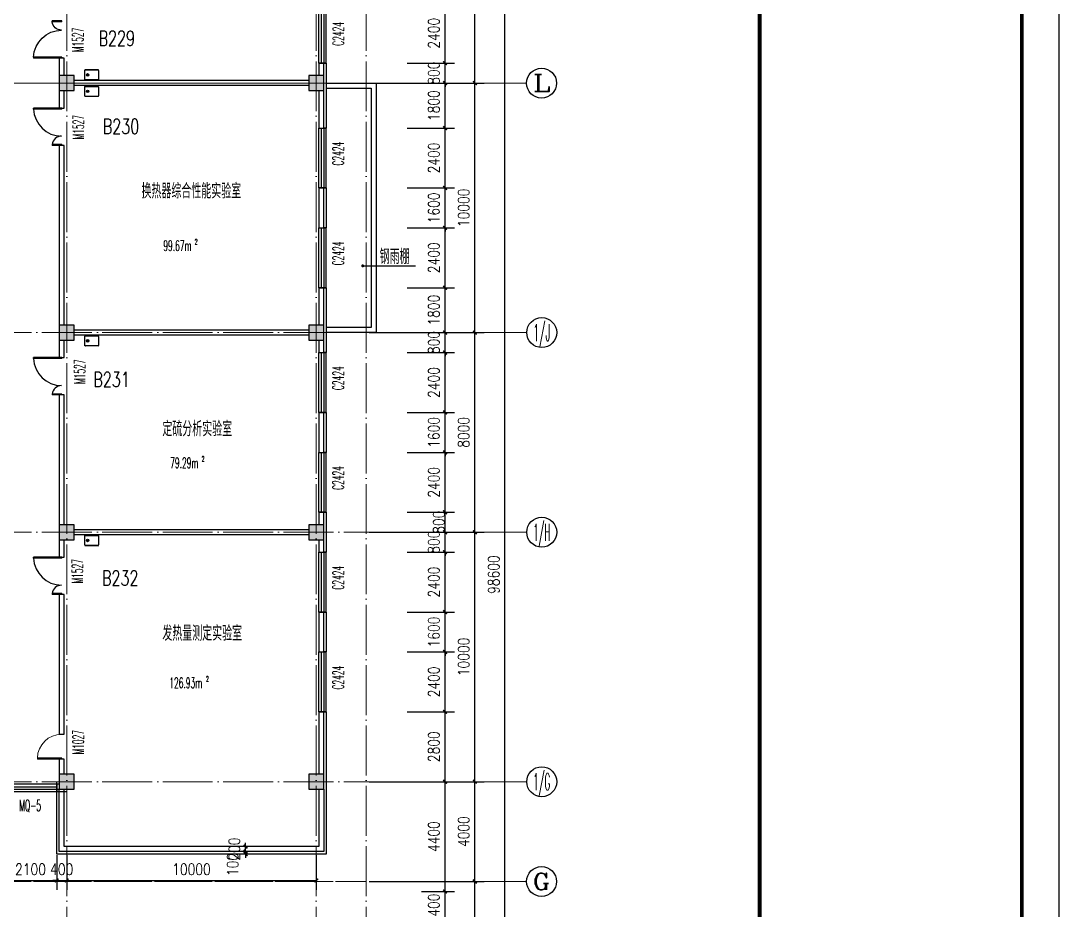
# Model space of a CAD drawing. Extents: x 1417642 to 3570900, y 124798 to 1191112.
# Drawn here: x 1576740 to 1618342, y 558619 to 594271 of the extents above; entities that cross this region are included whole.
import ezdxf
from ezdxf.enums import TextEntityAlignment as Align

# ---------------------------------------------------------------- set-up
doc = ezdxf.new("R2010")
doc.units = 0
doc.header["$LTSCALE"] = 1000
doc.header["$MEASUREMENT"] = 0
doc.linetypes.add('DOTE', pattern=[2.42, 2, -0.2, 0.02, -0.2])
doc.layers.get('0').update_dxf_attribs({"linetype": 'CONTINUOUS'})
doc.layers.get('Defpoints').update_dxf_attribs({"linetype": 'CONTINUOUS'})
for name, color, linetype in [('AXIS', 3, 'CONTINUOUS'), ('AXIS_TEXT', 7, 'CONTINUOUS'), ('COLUMN', 9, 'CONTINUOUS'), ('DIM_LEAD', 3, 'CONTINUOUS'), ('DOTE', 1, 'DOTE'), ('PUB_DIM', 3, 'CONTINUOUS'), ('PUB_HATCH', 8, 'CONTINUOUS'), ('PUB_TEXT', 40, 'CONTINUOUS'), ('PUB_TITLE', 4, 'CONTINUOUS'), ('SPACE', 7, 'CONTINUOUS'), ('SURFACE', 6, 'CONTINUOUS'), ('tiaozheng', 20, 'CONTINUOUS'), ('WALL', 4, 'CONTINUOUS'), ('WINDOW', 2, 'CONTINUOUS'), ('WINDOW_TEXT', 7, 'CONTINUOUS'), ('图戳', 211, 'CONTINUOUS'), ('填充', 252, 'CONTINUOUS'), ('水点', 3, 'CONTINUOUS')]:
    doc.layers.add(name, color=color, linetype=linetype)
doc.styles.add('_TCH_AXIS', font='COMPLEX', dxfattribs={"bigfont": 'GBCBIG'})
doc.styles.add('_TCH_SPACE', font='ROMANS', dxfattribs={"width": 0.7, "height": 5, "bigfont": 'Z'})
doc.styles.add('_TCH_WINDOW', font='ROMANS.shx', dxfattribs={"width": 0.7, "height": 400, "bigfont": 'Z.shx'})
doc.styles.add('DIM_FONT', font='SIMPLEX.shx', dxfattribs={"width": 0.8})
doc.styles.get("Standard").update_dxf_attribs({"font": 'GBENOR', "bigfont": 'GBCBIG'})
doc.styles.add('Z', font='ROMANS', dxfattribs={"width": 0.7, "bigfont": 'Z'})
doc.dimstyles.new('DIMN150', dxfattribs={"dimscale": 1.5, "dimtxt": 300, "dimasz": 100, "dimexe": 250, "dimexo": 300, "dimgap": 150, "dimtad": 1, "dimdec": 0, "dimzin": 0, "dimdsep": 46, "dimtxsty": 'DIM_FONT', "dimblk": 'ARCHTICK', "dimcen": 0.09, "dimdle": 1.5, "dimclrt": 7, "dimazin": 2, "dimtfac": 1, "dimtdec": 0, "dimtix": 1, "dimtmove": 2, "dimatfit": 3, "dimldrblk": 'ARCHTICK', "dimfxl": 1, "dimtolj": 1, "dimtzin": 0, "dimarcsym": 0})

# ---------------------------------------------------------------- blocks, each defined once
blk = doc.blocks.new('M_E3')
for p, q in [((-275, -410), (-275, -50)), ((-255, -30), (255, -30)), ((275, -50), (275, -410)), ((255, -430), (-255, -430))]:
    blk.add_line(p, q)
at = {"const_width": 1.5}
for points in [[(-275, 0, 0.414214), (-305, -30, 0.414214)], [(305, -30, 0.414214), (275, 0, 0.414214)], [(-305, -430, 0.414214), (-275, -460, 0.414214)], [(275, -460, 0.414214), (305, -430, 0.414214)]]:
    blk.add_lwpolyline(points, format="xyb", dxfattribs=at)
for points in [[(-275, 0), (275, 0)], [(-305, -430), (-305, -30)], [(305, -30), (305, -430)], [(275, -460), (-275, -460)]]:
    blk.add_lwpolyline(points, dxfattribs=at)
for radius in [50, 32.5]:
    blk.add_circle((165, -230), radius)
for centre, start, end in [((-255, -50), 90, 180), ((-255, -410), 180, 270), ((255, -50), 0, 90), ((255, -410), 270, 0)]:
    blk.add_arc(centre, 20, start, end)
at = {"width": 0.8, "flags": 9}
for tag in ['XSIZE', 'YSIZE']:
    blk.add_attdef(tag, (0, 0), '', height=0.5, dxfattribs=at)
blk = doc.blocks.new('_ArchTick')
at = {"color": 0, "linetype": 'ByBlock', "const_width": 0.4}
blk.add_lwpolyline([(-0.5, -0.5), (0.5, 0.5)], dxfattribs=at)
blk = doc.blocks.new('*D2478')
at = {"layer": 'Defpoints', "color": 0}
for p in [(1585745, 560971), (1586767, 560971), (1586767, 560871)]:
    blk.add_point(p, dxfattribs=at)
at = {"layer": 'PUB_DIM', "color": 0, "lineweight": -2}
for p, q in [((1586317, 560971), (1585370, 560971)), ((1586317, 560871), (1585370, 560871)), ((1585745, 560971), (1585745, 561121)), ((1585745, 560871), (1585745, 560971)), ((1585745, 560871), (1585745, 560721))]:
    blk.add_line(p, q, dxfattribs=at)
at = {"layer": 'PUB_DIM', "color": 0, "lineweight": -2, "xscale": 150, "yscale": 150, "zscale": 150}
for p, rotation in [((1585745, 560971), 270), ((1585745, 560871), 90)]:
    blk.add_blockref('_ArchTick', p, dxfattribs=dict(at, rotation=rotation))
at = {"layer": 'PUB_DIM', "color": 7, "insert": (1585228, 560453), "char_height": 450, "attachment_point": 5, "rotation": 90, "style": 'DIM_FONT'}
blk.add_mtext('\\A1;100', dxfattribs=at)
blk = doc.blocks.new('*D2479')
at = {"layer": 'Defpoints', "color": 0}
for p in [(1585745, 561171), (1586767, 561171), (1586767, 560971)]:
    blk.add_point(p, dxfattribs=at)
at = {"layer": 'PUB_DIM', "color": 0, "lineweight": -2}
for p, q in [((1585745, 561171), (1585745, 561321)), ((1586317, 561171), (1585370, 561171)), ((1586317, 560971), (1585370, 560971)), ((1585745, 560971), (1585745, 561171)), ((1585745, 560971), (1585745, 560821))]:
    blk.add_line(p, q, dxfattribs=at)
at = {"layer": 'PUB_DIM', "color": 0, "lineweight": -2, "xscale": 150, "yscale": 150, "zscale": 150}
for p, rotation in [((1585745, 561171), 270), ((1585745, 560971), 90)]:
    blk.add_blockref('_ArchTick', p, dxfattribs=dict(at, rotation=rotation))
at = {"layer": 'PUB_DIM', "color": 7, "insert": (1585295, 561071), "char_height": 450, "attachment_point": 5, "rotation": 90, "style": 'DIM_FONT'}
blk.add_mtext('\\A1;200', dxfattribs=at)
blk = doc.blocks.new('*D2610')
at = {"layer": 'Defpoints', "color": 0}
for p in [(1592347, 559371), (1593738, 559371), (1592347, 557971)]:
    blk.add_point(p, dxfattribs=at)
at = {"layer": 'PUB_DIM', "color": 0, "lineweight": -2}
for p, q in [((1592797, 559371), (1594113, 559371)), ((1593738, 559371), (1593738, 559521)), ((1593738, 557971), (1593738, 559371)), ((1592797, 557971), (1594113, 557971)), ((1593738, 557971), (1593738, 557821))]:
    blk.add_line(p, q, dxfattribs=at)
at = {"layer": 'PUB_DIM', "color": 0, "lineweight": -2, "xscale": 150, "yscale": 150, "zscale": 150}
for p, rotation in [((1593738, 559371), 270), ((1593738, 557971), 90)]:
    blk.add_blockref('_ArchTick', p, dxfattribs=dict(at, rotation=rotation))
at = {"layer": 'PUB_DIM', "color": 7, "insert": (1593288, 558671), "char_height": 450, "attachment_point": 5, "rotation": 90, "style": 'DIM_FONT'}
blk.add_mtext('\\A1;1400', dxfattribs=at)
blk = doc.blocks.new('*D2611')
at = {"layer": 'Defpoints', "color": 0}
for p in [(1592347, 563771), (1593738, 563771), (1592347, 559371)]:
    blk.add_point(p, dxfattribs=at)
at = {"layer": 'PUB_DIM', "color": 0, "lineweight": -2}
for p, q in [((1592797, 563771), (1594113, 563771)), ((1593738, 559369), (1593738, 563773)), ((1592797, 559371), (1594113, 559371))]:
    blk.add_line(p, q, dxfattribs=at)
at = {"layer": 'PUB_DIM', "color": 0, "lineweight": -2, "xscale": 150, "yscale": 150, "zscale": 150}
for p, rotation in [((1593738, 563771), 90), ((1593738, 559371), 270)]:
    blk.add_blockref('_ArchTick', p, dxfattribs=dict(at, rotation=rotation))
at = {"layer": 'PUB_DIM', "color": 7, "insert": (1593288, 561571), "char_height": 450, "attachment_point": 5, "rotation": 90, "style": 'DIM_FONT'}
blk.add_mtext('\\A1;4400', dxfattribs=at)
blk = doc.blocks.new('*D2612')
at = {"layer": 'Defpoints', "color": 0}
for p in [(1591772, 566571), (1593738, 566571), (1591772, 563771)]:
    blk.add_point(p, dxfattribs=at)
at = {"layer": 'PUB_DIM', "color": 0, "lineweight": -2}
for p, q in [((1592222, 566571), (1594113, 566571)), ((1593738, 563769), (1593738, 566573)), ((1592222, 563771), (1594113, 563771))]:
    blk.add_line(p, q, dxfattribs=at)
at = {"layer": 'PUB_DIM', "color": 0, "lineweight": -2, "xscale": 150, "yscale": 150, "zscale": 150}
for p, rotation in [((1593738, 566571), 90), ((1593738, 563771), 270)]:
    blk.add_blockref('_ArchTick', p, dxfattribs=dict(at, rotation=rotation))
at = {"layer": 'PUB_DIM', "color": 7, "insert": (1593288, 565171), "char_height": 450, "attachment_point": 5, "rotation": 90, "style": 'DIM_FONT'}
blk.add_mtext('\\A1;2800', dxfattribs=at)
blk = doc.blocks.new('*D2613')
at = {"layer": 'Defpoints', "color": 0}
for p in [(1591772, 568971), (1593738, 568971), (1591772, 566571)]:
    blk.add_point(p, dxfattribs=at)
at = {"layer": 'PUB_DIM', "color": 0, "lineweight": -2}
for p, q in [((1592222, 568971), (1594113, 568971)), ((1593738, 566569), (1593738, 568973)), ((1592222, 566571), (1594113, 566571))]:
    blk.add_line(p, q, dxfattribs=at)
at = {"layer": 'PUB_DIM', "color": 0, "lineweight": -2, "xscale": 150, "yscale": 150, "zscale": 150}
for p, rotation in [((1593738, 568971), 90), ((1593738, 566571), 270)]:
    blk.add_blockref('_ArchTick', p, dxfattribs=dict(at, rotation=rotation))
at = {"layer": 'PUB_DIM', "color": 7, "insert": (1593288, 567771), "char_height": 450, "attachment_point": 5, "rotation": 90, "style": 'DIM_FONT'}
blk.add_mtext('\\A1;2400', dxfattribs=at)
blk = doc.blocks.new('*D2614')
at = {"layer": 'Defpoints', "color": 0}
for p in [(1591772, 570571), (1593738, 570571), (1591772, 568971)]:
    blk.add_point(p, dxfattribs=at)
at = {"layer": 'PUB_DIM', "color": 0, "lineweight": -2}
for p, q in [((1592222, 570571), (1594113, 570571)), ((1593738, 570571), (1593738, 570721)), ((1593738, 568971), (1593738, 570571)), ((1592222, 568971), (1594113, 568971)), ((1593738, 568971), (1593738, 568821))]:
    blk.add_line(p, q, dxfattribs=at)
at = {"layer": 'PUB_DIM', "color": 0, "lineweight": -2, "xscale": 150, "yscale": 150, "zscale": 150}
for p, rotation in [((1593738, 570571), 270), ((1593738, 568971), 90)]:
    blk.add_blockref('_ArchTick', p, dxfattribs=dict(at, rotation=rotation))
at = {"layer": 'PUB_DIM', "color": 7, "insert": (1593288, 569771), "char_height": 450, "attachment_point": 5, "rotation": 90, "style": 'DIM_FONT'}
blk.add_mtext('\\A1;1600', dxfattribs=at)
blk = doc.blocks.new('*D2615')
at = {"layer": 'Defpoints', "color": 0}
for p in [(1591772, 572971), (1593738, 572971), (1591772, 570571)]:
    blk.add_point(p, dxfattribs=at)
at = {"layer": 'PUB_DIM', "color": 0, "lineweight": -2}
for p, q in [((1592222, 572971), (1594113, 572971)), ((1593738, 570569), (1593738, 572973)), ((1592222, 570571), (1594113, 570571))]:
    blk.add_line(p, q, dxfattribs=at)
at = {"layer": 'PUB_DIM', "color": 0, "lineweight": -2, "xscale": 150, "yscale": 150, "zscale": 150}
for p, rotation in [((1593738, 572971), 90), ((1593738, 570571), 270)]:
    blk.add_blockref('_ArchTick', p, dxfattribs=dict(at, rotation=rotation))
at = {"layer": 'PUB_DIM', "color": 7, "insert": (1593288, 571771), "char_height": 450, "attachment_point": 5, "rotation": 90, "style": 'DIM_FONT'}
blk.add_mtext('\\A1;2400', dxfattribs=at)
blk = doc.blocks.new('*D2616')
at = {"layer": 'Defpoints', "color": 0}
for p in [(1591772, 573771), (1593738, 573771), (1591772, 572971)]:
    blk.add_point(p, dxfattribs=at)
at = {"layer": 'PUB_DIM', "color": 0, "lineweight": -2}
for p, q in [((1592222, 573771), (1594113, 573771)), ((1593738, 573771), (1593738, 573921)), ((1593738, 572971), (1593738, 573771)), ((1592222, 572971), (1594113, 572971)), ((1593738, 572971), (1593738, 572821))]:
    blk.add_line(p, q, dxfattribs=at)
at = {"layer": 'PUB_DIM', "color": 0, "lineweight": -2, "xscale": 150, "yscale": 150, "zscale": 150}
for p, rotation in [((1593738, 573771), 270), ((1593738, 572971), 90)]:
    blk.add_blockref('_ArchTick', p, dxfattribs=dict(at, rotation=rotation))
at = {"layer": 'PUB_DIM', "color": 7, "insert": (1593288, 573371), "char_height": 450, "attachment_point": 5, "rotation": 90, "style": 'DIM_FONT'}
blk.add_mtext('\\A1;800', dxfattribs=at)
blk = doc.blocks.new('*D2617')
at = {"layer": 'Defpoints', "color": 0}
for p in [(1591772, 574571), (1593738, 574571), (1591772, 573771)]:
    blk.add_point(p, dxfattribs=at)
at = {"layer": 'PUB_DIM', "color": 0, "lineweight": -2}
for p, q in [((1592222, 574571), (1594113, 574571)), ((1593738, 573769), (1593738, 574573)), ((1592222, 573771), (1594113, 573771))]:
    blk.add_line(p, q, dxfattribs=at)
at = {"layer": 'PUB_DIM', "color": 0, "lineweight": -2, "xscale": 150, "yscale": 150, "zscale": 150}
for p, rotation in [((1593738, 574571), 90), ((1593738, 573771), 270)]:
    blk.add_blockref('_ArchTick', p, dxfattribs=dict(at, rotation=rotation))
at = {"layer": 'PUB_DIM', "color": 7, "insert": (1593486, 574171), "char_height": 450, "attachment_point": 5, "rotation": 90, "style": 'DIM_FONT'}
blk.add_mtext('\\A1;800', dxfattribs=at)
blk = doc.blocks.new('*D2618')
at = {"layer": 'Defpoints', "color": 0}
for p in [(1591772, 576971), (1593738, 576971), (1591772, 574571)]:
    blk.add_point(p, dxfattribs=at)
at = {"layer": 'PUB_DIM', "color": 0, "lineweight": -2}
for p, q in [((1592222, 576971), (1594113, 576971)), ((1593738, 574569), (1593738, 576973)), ((1592222, 574571), (1594113, 574571))]:
    blk.add_line(p, q, dxfattribs=at)
at = {"layer": 'PUB_DIM', "color": 0, "lineweight": -2, "xscale": 150, "yscale": 150, "zscale": 150}
for p, rotation in [((1593738, 576971), 90), ((1593738, 574571), 270)]:
    blk.add_blockref('_ArchTick', p, dxfattribs=dict(at, rotation=rotation))
at = {"layer": 'PUB_DIM', "color": 7, "insert": (1593288, 575771), "char_height": 450, "attachment_point": 5, "rotation": 90, "style": 'DIM_FONT'}
blk.add_mtext('\\A1;2400', dxfattribs=at)
blk = doc.blocks.new('*D2619')
at = {"layer": 'Defpoints', "color": 0}
for p in [(1591772, 578571), (1593738, 578571), (1591772, 576971)]:
    blk.add_point(p, dxfattribs=at)
at = {"layer": 'PUB_DIM', "color": 0, "lineweight": -2}
for p, q in [((1593738, 578571), (1593738, 578721)), ((1592222, 578571), (1594113, 578571)), ((1593738, 576971), (1593738, 578571)), ((1592222, 576971), (1594113, 576971)), ((1593738, 576971), (1593738, 576821))]:
    blk.add_line(p, q, dxfattribs=at)
at = {"layer": 'PUB_DIM', "color": 0, "lineweight": -2, "xscale": 150, "yscale": 150, "zscale": 150}
for p, rotation in [((1593738, 578571), 270), ((1593738, 576971), 90)]:
    blk.add_blockref('_ArchTick', p, dxfattribs=dict(at, rotation=rotation))
at = {"layer": 'PUB_DIM', "color": 7, "insert": (1593288, 577771), "char_height": 450, "attachment_point": 5, "rotation": 90, "style": 'DIM_FONT'}
blk.add_mtext('\\A1;1600', dxfattribs=at)
blk = doc.blocks.new('*D2620')
at = {"layer": 'Defpoints', "color": 0}
for p in [(1591772, 580971), (1593738, 580971), (1591772, 578571)]:
    blk.add_point(p, dxfattribs=at)
at = {"layer": 'PUB_DIM', "color": 0, "lineweight": -2}
for p, q in [((1592222, 580971), (1594113, 580971)), ((1593738, 578569), (1593738, 580973)), ((1592222, 578571), (1594113, 578571))]:
    blk.add_line(p, q, dxfattribs=at)
at = {"layer": 'PUB_DIM', "color": 0, "lineweight": -2, "xscale": 150, "yscale": 150, "zscale": 150}
for p, rotation in [((1593738, 580971), 90), ((1593738, 578571), 270)]:
    blk.add_blockref('_ArchTick', p, dxfattribs=dict(at, rotation=rotation))
at = {"layer": 'PUB_DIM', "color": 7, "insert": (1593288, 579771), "char_height": 450, "attachment_point": 5, "rotation": 90, "style": 'DIM_FONT'}
blk.add_mtext('\\A1;2400', dxfattribs=at)
blk = doc.blocks.new('*D2621')
at = {"layer": 'Defpoints', "color": 0}
for p in [(1591772, 581771), (1593738, 581771), (1591772, 580971)]:
    blk.add_point(p, dxfattribs=at)
at = {"layer": 'PUB_DIM', "color": 0, "lineweight": -2}
for p, q in [((1592222, 581771), (1594113, 581771)), ((1593738, 581771), (1593738, 581921)), ((1593738, 580971), (1593738, 581771)), ((1592222, 580971), (1594113, 580971)), ((1593738, 580971), (1593738, 580821))]:
    blk.add_line(p, q, dxfattribs=at)
at = {"layer": 'PUB_DIM', "color": 0, "lineweight": -2, "xscale": 150, "yscale": 150, "zscale": 150}
for p, rotation in [((1593738, 581771), 270), ((1593738, 580971), 90)]:
    blk.add_blockref('_ArchTick', p, dxfattribs=dict(at, rotation=rotation))
at = {"layer": 'PUB_DIM', "color": 7, "insert": (1593288, 581371), "char_height": 450, "attachment_point": 5, "rotation": 90, "style": 'DIM_FONT'}
blk.add_mtext('\\A1;800', dxfattribs=at)
blk = doc.blocks.new('*D2622')
at = {"layer": 'Defpoints', "color": 0}
for p in [(1591772, 583571), (1593738, 583571), (1591772, 581771)]:
    blk.add_point(p, dxfattribs=at)
at = {"layer": 'PUB_DIM', "color": 0, "lineweight": -2}
for p, q in [((1592222, 583571), (1594113, 583571)), ((1593738, 581769), (1593738, 583573)), ((1592222, 581771), (1594113, 581771))]:
    blk.add_line(p, q, dxfattribs=at)
at = {"layer": 'PUB_DIM', "color": 0, "lineweight": -2, "xscale": 150, "yscale": 150, "zscale": 150}
for p, rotation in [((1593738, 583571), 90), ((1593738, 581771), 270)]:
    blk.add_blockref('_ArchTick', p, dxfattribs=dict(at, rotation=rotation))
at = {"layer": 'PUB_DIM', "color": 7, "insert": (1593288, 582671), "char_height": 450, "attachment_point": 5, "rotation": 90, "style": 'DIM_FONT'}
blk.add_mtext('\\A1;1800', dxfattribs=at)
blk = doc.blocks.new('*D2623')
at = {"layer": 'Defpoints', "color": 0}
for p in [(1591772, 585971), (1593738, 585971), (1591772, 583571)]:
    blk.add_point(p, dxfattribs=at)
at = {"layer": 'PUB_DIM', "color": 0, "lineweight": -2}
for p, q in [((1592222, 585971), (1594113, 585971)), ((1593738, 583569), (1593738, 585973)), ((1592222, 583571), (1594113, 583571))]:
    blk.add_line(p, q, dxfattribs=at)
at = {"layer": 'PUB_DIM', "color": 0, "lineweight": -2, "xscale": 150, "yscale": 150, "zscale": 150}
for p, rotation in [((1593738, 585971), 90), ((1593738, 583571), 270)]:
    blk.add_blockref('_ArchTick', p, dxfattribs=dict(at, rotation=rotation))
at = {"layer": 'PUB_DIM', "color": 7, "insert": (1593288, 584771), "char_height": 450, "attachment_point": 5, "rotation": 90, "style": 'DIM_FONT'}
blk.add_mtext('\\A1;2400', dxfattribs=at)
blk = doc.blocks.new('*D2624')
at = {"layer": 'Defpoints', "color": 0}
for p in [(1591772, 587571), (1593738, 587571), (1591772, 585971)]:
    blk.add_point(p, dxfattribs=at)
at = {"layer": 'PUB_DIM', "color": 0, "lineweight": -2}
for p, q in [((1592222, 587571), (1594113, 587571)), ((1593738, 587571), (1593738, 587721)), ((1593738, 585971), (1593738, 587571)), ((1592222, 585971), (1594113, 585971)), ((1593738, 585971), (1593738, 585821))]:
    blk.add_line(p, q, dxfattribs=at)
at = {"layer": 'PUB_DIM', "color": 0, "lineweight": -2, "xscale": 150, "yscale": 150, "zscale": 150}
for p, rotation in [((1593738, 587571), 270), ((1593738, 585971), 90)]:
    blk.add_blockref('_ArchTick', p, dxfattribs=dict(at, rotation=rotation))
at = {"layer": 'PUB_DIM', "color": 7, "insert": (1593288, 586771), "char_height": 450, "attachment_point": 5, "rotation": 90, "style": 'DIM_FONT'}
blk.add_mtext('\\A1;1600', dxfattribs=at)
blk = doc.blocks.new('*D2625')
at = {"layer": 'Defpoints', "color": 0}
for p in [(1591772, 589971), (1593738, 589971), (1591772, 587571)]:
    blk.add_point(p, dxfattribs=at)
at = {"layer": 'PUB_DIM', "color": 0, "lineweight": -2}
for p, q in [((1592222, 589971), (1594113, 589971)), ((1593738, 587569), (1593738, 589973)), ((1592222, 587571), (1594113, 587571))]:
    blk.add_line(p, q, dxfattribs=at)
at = {"layer": 'PUB_DIM', "color": 0, "lineweight": -2, "xscale": 150, "yscale": 150, "zscale": 150}
for p, rotation in [((1593738, 589971), 90), ((1593738, 587571), 270)]:
    blk.add_blockref('_ArchTick', p, dxfattribs=dict(at, rotation=rotation))
at = {"layer": 'PUB_DIM', "color": 7, "insert": (1593288, 588771), "char_height": 450, "attachment_point": 5, "rotation": 90, "style": 'DIM_FONT'}
blk.add_mtext('\\A1;2400', dxfattribs=at)
blk = doc.blocks.new('*D2626')
at = {"layer": 'Defpoints', "color": 0}
for p in [(1591772, 591771), (1593738, 591771), (1591772, 589971)]:
    blk.add_point(p, dxfattribs=at)
at = {"layer": 'PUB_DIM', "color": 0, "lineweight": -2}
for p, q in [((1592222, 591771), (1594113, 591771)), ((1593738, 589969), (1593738, 591773)), ((1592222, 589971), (1594113, 589971))]:
    blk.add_line(p, q, dxfattribs=at)
at = {"layer": 'PUB_DIM', "color": 0, "lineweight": -2, "xscale": 150, "yscale": 150, "zscale": 150}
for p, rotation in [((1593738, 591771), 90), ((1593738, 589971), 270)]:
    blk.add_blockref('_ArchTick', p, dxfattribs=dict(at, rotation=rotation))
at = {"layer": 'PUB_DIM', "color": 7, "insert": (1593288, 590871), "char_height": 450, "attachment_point": 5, "rotation": 90, "style": 'DIM_FONT'}
blk.add_mtext('\\A1;1800', dxfattribs=at)
blk = doc.blocks.new('*D2627')
at = {"layer": 'Defpoints', "color": 0}
for p in [(1591772, 592571), (1593738, 592571), (1591772, 591771)]:
    blk.add_point(p, dxfattribs=at)
at = {"layer": 'PUB_DIM', "color": 0, "lineweight": -2}
for p, q in [((1592222, 592571), (1594113, 592571)), ((1593738, 592571), (1593738, 592721)), ((1593738, 591771), (1593738, 592571)), ((1592222, 591771), (1594113, 591771)), ((1593738, 591771), (1593738, 591621))]:
    blk.add_line(p, q, dxfattribs=at)
at = {"layer": 'PUB_DIM', "color": 0, "lineweight": -2, "xscale": 150, "yscale": 150, "zscale": 150}
for p, rotation in [((1593738, 592571), 270), ((1593738, 591771), 90)]:
    blk.add_blockref('_ArchTick', p, dxfattribs=dict(at, rotation=rotation))
at = {"layer": 'PUB_DIM', "color": 7, "insert": (1593288, 592171), "char_height": 450, "attachment_point": 5, "rotation": 90, "style": 'DIM_FONT'}
blk.add_mtext('\\A1;800', dxfattribs=at)
blk = doc.blocks.new('*D2628')
at = {"layer": 'Defpoints', "color": 0}
for p in [(1591772, 594971), (1593738, 594971), (1591772, 592571)]:
    blk.add_point(p, dxfattribs=at)
at = {"layer": 'PUB_DIM', "color": 0, "lineweight": -2}
for p, q in [((1592222, 594971), (1594113, 594971)), ((1593738, 592569), (1593738, 594973)), ((1592222, 592571), (1594113, 592571))]:
    blk.add_line(p, q, dxfattribs=at)
at = {"layer": 'PUB_DIM', "color": 0, "lineweight": -2, "xscale": 150, "yscale": 150, "zscale": 150}
for p, rotation in [((1593738, 594971), 90), ((1593738, 592571), 270)]:
    blk.add_blockref('_ArchTick', p, dxfattribs=dict(at, rotation=rotation))
at = {"layer": 'PUB_DIM', "color": 7, "insert": (1593288, 593771), "char_height": 450, "attachment_point": 5, "rotation": 90, "style": 'DIM_FONT'}
blk.add_mtext('\\A1;2400', dxfattribs=at)
blk = doc.blocks.new('*D2632')
at = {"layer": 'Defpoints', "color": 0}
for p in [(1593430, 621371), (1596138, 621371), (1593430, 522771)]:
    blk.add_point(p, dxfattribs=at)
at = {"layer": 'PUB_DIM', "color": 0, "lineweight": -2}
for p, q in [((1593880, 621371), (1596513, 621371)), ((1596138, 522769), (1596138, 621373)), ((1593880, 522771), (1596513, 522771))]:
    blk.add_line(p, q, dxfattribs=at)
at = {"layer": 'PUB_DIM', "color": 0, "lineweight": -2, "xscale": 150, "yscale": 150, "zscale": 150}
for p, rotation in [((1596138, 621371), 90), ((1596138, 522771), 270)]:
    blk.add_blockref('_ArchTick', p, dxfattribs=dict(at, rotation=rotation))
at = {"layer": 'PUB_DIM', "color": 7, "insert": (1595688, 572071), "char_height": 450, "attachment_point": 5, "rotation": 90, "style": 'DIM_FONT'}
blk.add_mtext('\\A1;98600', dxfattribs=at)
blk = doc.blocks.new('*D2636')
at = {"layer": 'AXIS', "color": 0, "lineweight": -2}
for p, q in [((1590698, 599771), (1595307, 599771)), ((1594932, 591769), (1594932, 599773)), ((1590698, 591771), (1595307, 591771))]:
    blk.add_line(p, q, dxfattribs=at)
at = {"layer": 'Defpoints', "color": 0}
for p in [(1590248, 599771), (1594932, 599771), (1590248, 591771)]:
    blk.add_point(p, dxfattribs=at)
at = {"layer": 'AXIS', "color": 0, "lineweight": -2, "xscale": 150, "yscale": 150, "zscale": 150}
for p, rotation in [((1594932, 599771), 90), ((1594932, 591771), 270)]:
    blk.add_blockref('_ArchTick', p, dxfattribs=dict(at, rotation=rotation))
at = {"layer": 'AXIS', "color": 7, "insert": (1594482, 595771), "char_height": 450, "attachment_point": 5, "rotation": 90, "style": 'DIM_FONT'}
blk.add_mtext('\\A1;8000', dxfattribs=at)
blk = doc.blocks.new('*D2637')
at = {"layer": 'AXIS', "color": 0, "lineweight": -2}
for p, q in [((1590698, 591771), (1595307, 591771)), ((1594932, 581769), (1594932, 591773)), ((1590698, 581771), (1595307, 581771))]:
    blk.add_line(p, q, dxfattribs=at)
at = {"layer": 'Defpoints', "color": 0}
for p in [(1590248, 591771), (1594932, 591771), (1590248, 581771)]:
    blk.add_point(p, dxfattribs=at)
at = {"layer": 'AXIS', "color": 0, "lineweight": -2, "xscale": 150, "yscale": 150, "zscale": 150}
for p, rotation in [((1594932, 591771), 90), ((1594932, 581771), 270)]:
    blk.add_blockref('_ArchTick', p, dxfattribs=dict(at, rotation=rotation))
at = {"layer": 'AXIS', "color": 7, "insert": (1594482, 586771), "char_height": 450, "attachment_point": 5, "rotation": 90, "style": 'DIM_FONT'}
blk.add_mtext('\\A1;10000', dxfattribs=at)
blk = doc.blocks.new('*D2638')
at = {"layer": 'AXIS', "color": 0, "lineweight": -2}
for p, q in [((1590698, 581771), (1595307, 581771)), ((1594932, 573769), (1594932, 581773)), ((1590698, 573771), (1595307, 573771))]:
    blk.add_line(p, q, dxfattribs=at)
at = {"layer": 'Defpoints', "color": 0}
for p in [(1590248, 581771), (1594932, 581771), (1590248, 573771)]:
    blk.add_point(p, dxfattribs=at)
at = {"layer": 'AXIS', "color": 0, "lineweight": -2, "xscale": 150, "yscale": 150, "zscale": 150}
for p, rotation in [((1594932, 581771), 90), ((1594932, 573771), 270)]:
    blk.add_blockref('_ArchTick', p, dxfattribs=dict(at, rotation=rotation))
at = {"layer": 'AXIS', "color": 7, "insert": (1594482, 577771), "char_height": 450, "attachment_point": 5, "rotation": 90, "style": 'DIM_FONT'}
blk.add_mtext('\\A1;8000', dxfattribs=at)
blk = doc.blocks.new('*D2639')
at = {"layer": 'AXIS', "color": 0, "lineweight": -2}
for p, q in [((1590698, 573771), (1595307, 573771)), ((1594932, 563769), (1594932, 573773)), ((1590698, 563771), (1595307, 563771))]:
    blk.add_line(p, q, dxfattribs=at)
at = {"layer": 'Defpoints', "color": 0}
for p in [(1590248, 573771), (1594932, 573771), (1590248, 563771)]:
    blk.add_point(p, dxfattribs=at)
at = {"layer": 'AXIS', "color": 0, "lineweight": -2, "xscale": 150, "yscale": 150, "zscale": 150}
for p, rotation in [((1594932, 573771), 90), ((1594932, 563771), 270)]:
    blk.add_blockref('_ArchTick', p, dxfattribs=dict(at, rotation=rotation))
at = {"layer": 'AXIS', "color": 7, "insert": (1594482, 568771), "char_height": 450, "attachment_point": 5, "rotation": 90, "style": 'DIM_FONT'}
blk.add_mtext('\\A1;10000', dxfattribs=at)
blk = doc.blocks.new('*D2640')
at = {"layer": 'AXIS', "color": 0, "lineweight": -2}
for p, q in [((1590698, 563771), (1595307, 563771)), ((1594932, 559769), (1594932, 563773)), ((1590698, 559771), (1595307, 559771))]:
    blk.add_line(p, q, dxfattribs=at)
at = {"layer": 'Defpoints', "color": 0}
for p in [(1590248, 563771), (1594932, 563771), (1590248, 559771)]:
    blk.add_point(p, dxfattribs=at)
at = {"layer": 'AXIS', "color": 0, "lineweight": -2, "xscale": 150, "yscale": 150, "zscale": 150}
for p, rotation in [((1594932, 563771), 90), ((1594932, 559771), 270)]:
    blk.add_blockref('_ArchTick', p, dxfattribs=dict(at, rotation=rotation))
at = {"layer": 'AXIS', "color": 7, "insert": (1594482, 561771), "char_height": 450, "attachment_point": 5, "rotation": 90, "style": 'DIM_FONT'}
blk.add_mtext('\\A1;4000', dxfattribs=at)
blk = doc.blocks.new('*D2641')
at = {"layer": 'AXIS', "color": 0, "lineweight": -2}
for p, q in [((1590698, 559771), (1595307, 559771)), ((1594932, 554769), (1594932, 559773)), ((1590698, 554771), (1595307, 554771))]:
    blk.add_line(p, q, dxfattribs=at)
at = {"layer": 'Defpoints', "color": 0}
for p in [(1590248, 559771), (1594932, 559771), (1590248, 554771)]:
    blk.add_point(p, dxfattribs=at)
at = {"layer": 'AXIS', "color": 0, "lineweight": -2, "xscale": 150, "yscale": 150, "zscale": 150}
for p, rotation in [((1594932, 559771), 90), ((1594932, 554771), 270)]:
    blk.add_blockref('_ArchTick', p, dxfattribs=dict(at, rotation=rotation))
at = {"layer": 'AXIS', "color": 7, "insert": (1594482, 557271), "char_height": 450, "attachment_point": 5, "rotation": 90, "style": 'DIM_FONT'}
blk.add_mtext('\\A1;5000', dxfattribs=at)
blk = doc.blocks.new('*D3226')
at = {"layer": 'Defpoints', "color": 0}
for p in [(1576079, 561273), (1578179, 561273), (1578179, 559811)]:
    blk.add_point(p, dxfattribs=at)
at = {"layer": 'PUB_DIM', "color": 0, "lineweight": -2}
for p, q in [((1576079, 560823), (1576079, 559436)), ((1578179, 560823), (1578179, 559436)), ((1576076, 559811), (1578181, 559811))]:
    blk.add_line(p, q, dxfattribs=at)
at = {"layer": 'PUB_DIM', "color": 0, "lineweight": -2, "xscale": 150, "yscale": 150, "zscale": 150, "rotation": 180}
blk.add_blockref('_ArchTick', (1576079, 559811), dxfattribs=at)
at = {"layer": 'PUB_DIM', "color": 0, "lineweight": -2, "xscale": 150, "yscale": 150, "zscale": 150}
blk.add_blockref('_ArchTick', (1578179, 559811), dxfattribs=at)
at = {"layer": 'PUB_DIM', "color": 7, "insert": (1577129, 560261), "char_height": 450, "attachment_point": 5, "style": 'DIM_FONT'}
blk.add_mtext('\\A1;2100', dxfattribs=at)
blk = doc.blocks.new('*D3227')
at = {"layer": 'Defpoints', "color": 0}
for p in [(1578179, 561273), (1578579, 561273), (1578579, 559811)]:
    blk.add_point(p, dxfattribs=at)
at = {"layer": 'PUB_DIM', "color": 0, "lineweight": -2}
for p, q in [((1578179, 560823), (1578179, 559436)), ((1578579, 560823), (1578579, 559436)), ((1578179, 559811), (1578029, 559811)), ((1578179, 559811), (1578579, 559811)), ((1578579, 559811), (1578729, 559811))]:
    blk.add_line(p, q, dxfattribs=at)
at = {"layer": 'PUB_DIM', "color": 0, "lineweight": -2, "xscale": 150, "yscale": 150, "zscale": 150}
blk.add_blockref('_ArchTick', (1578179, 559811), dxfattribs=at)
at = {"layer": 'PUB_DIM', "color": 0, "lineweight": -2, "xscale": 150, "yscale": 150, "zscale": 150, "rotation": 180}
blk.add_blockref('_ArchTick', (1578579, 559811), dxfattribs=at)
at = {"layer": 'PUB_DIM', "color": 7, "insert": (1578379, 560261), "char_height": 450, "attachment_point": 5, "style": 'DIM_FONT'}
blk.add_mtext('\\A1;400', dxfattribs=at)
blk = doc.blocks.new('*D3228')
at = {"layer": 'Defpoints', "color": 0}
for p in [(1578579, 561273), (1588579, 561273), (1588579, 559811)]:
    blk.add_point(p, dxfattribs=at)
at = {"layer": 'PUB_DIM', "color": 0, "lineweight": -2}
for p, q in [((1578579, 560823), (1578579, 559436)), ((1588579, 560823), (1588579, 559436)), ((1578576, 559811), (1588581, 559811))]:
    blk.add_line(p, q, dxfattribs=at)
at = {"layer": 'PUB_DIM', "color": 0, "lineweight": -2, "xscale": 150, "yscale": 150, "zscale": 150, "rotation": 180}
blk.add_blockref('_ArchTick', (1578579, 559811), dxfattribs=at)
at = {"layer": 'PUB_DIM', "color": 0, "lineweight": -2, "xscale": 150, "yscale": 150, "zscale": 150}
blk.add_blockref('_ArchTick', (1588579, 559811), dxfattribs=at)
at = {"layer": 'PUB_DIM', "color": 7, "insert": (1583579, 560261), "char_height": 450, "attachment_point": 5, "style": 'DIM_FONT'}
blk.add_mtext('\\A1;10000', dxfattribs=at)
blk = doc.blocks.new('_FZH')
blk.add_lwpolyline([(-0.5, -0.5), (0.5, -0.5), (0.5, 0.5), (-0.5, 0.5)], close=True)
at = {"layer": 'PUB_HATCH'}
blk.add_solid([(-0.5, -0.5), (0.5, -0.5), (-0.5, 0.5), (0.5, 0.5)], dxfattribs=at)
blk = doc.blocks.new('$DorLib2D$00000225')
at = {"color": 0}
for p, q in [((0.475, -0.001), (0.475, 0.752)), ((0.475, 0.752), (0.5, 0.752)), ((0.5, -0.001), (0.5, 0.752)), ((-0.5, 0), (-0.5, 0.252)), ((-0.475, 0.252), (-0.5, 0.252)), ((-0.475, 0), (-0.475, 0.252)), ((-0.475, 0), (-0.5, 0)), ((0.475, -0.001), (0.5, -0.001))]:
    blk.add_line(p, q, dxfattribs=at)
for centre, radius, start, end in [((0.505, -0.002), 0.755, 92.2493, 179.7238), ((-0.501, 0.003), 0.251, 359.7899, 84.0974)]:
    blk.add_arc(centre, radius, start, end, dxfattribs=at)
blk = doc.blocks.new('$DorLib2D$00000001')
for p, q in [((0.45, 0.975), (0.5, 0.975)), ((0.45, 0), (0.45, 0.975)), ((0.5, 0), (0.5, 0.975)), ((0.5, 0), (0.45, 0))]:
    blk.add_line(p, q)
at = {"lineweight": 13}
blk.add_arc((0.475, 0), 0.975, 91.4693, 180, dxfattribs=at)
blk = doc.blocks.new('$TCHSYS$WIN2D')
for p, q in [((-0.5, 0.5), (0.5, 0.5)), ((-0.5, 0.5), (-0.5, -0.5)), ((0.5, 0.5), (0.5, -0.5)), ((0.5, 0.167), (-0.5, 0.167)), ((0.5, -0.167), (-0.5, -0.167)), ((-0.5, -0.5), (0.5, -0.5))]:
    blk.add_line(p, q)

msp = doc.modelspace()

# ---------------------------------------------------------------- linework, layer by layer
at = {"layer": 'AXIS', "lineweight": 0}
for p, q in [((1591879.1, 591770.9, 0), (1597003.8, 591770.9, 0)), ((1591885.6, 581771, 0), (1597010.2, 581771, 0)), ((1591885.6, 573771, 0), (1597010.2, 573771, 0)), ((1591885.6, 563771, 0), (1597010.2, 563771, 0)), ((1591879.1, 559770.9, 0), (1597003.8, 559770.9, 0))]:
    msp.add_line(p, q, dxfattribs=at)
at = {"layer": 'AXIS'}
for centre in [(1597603.8, 591770.9), (1597610.2, 581771), (1597610.2, 573771), (1597610.2, 563771), (1597603.8, 559770.9)]:
    msp.add_circle(centre, 600, dxfattribs=at)
at = {"layer": 'DIM_LEAD', "color": 2}
msp.add_line((1590439.6, 584446.4), (1592551.3, 584446.4), dxfattribs=at)
at = {"layer": 'DIM_LEAD', "color": 2, "const_width": 60}
msp.add_lwpolyline([(1590439.6, 584416.4, 1), (1590439.6, 584476.4, 1)], format="xyb", close=True, dxfattribs=at)
at = {"layer": 'DOTE', "lineweight": 0}
for p in [(1432052.3, 559770.9, 0), (1463831.4, 559770.9, 0)]:
    msp.add_line(p, (1590577.2, 559770.9, 0), dxfattribs=at)
at = {"layer": 'DOTE', "lineweight": 0, "elevation": 0}
for points in [[(1578578.7, 626522.2), (1578578.7, 515570.4)], [(1588578.7, 626522.2), (1588578.7, 515570.4)], [(1590578.7, 626522.2), (1590578.7, 517471.3)], [(1596527.1, 591770.9), (1501578.7, 591770.9)], [(1527391.3, 591770.9), (1595678.8, 591770.9)], [(1596527.1, 581770.9), (1501378.7, 581770.9)], [(1596527.1, 573770.9), (1501378.7, 573770.9)], [(1596527.1, 563770.9), (1501378.7, 563770.9)]]:
    msp.add_lwpolyline(points, dxfattribs=at)
at = {"layer": 'PUB_TITLE'}
msp.add_lwpolyline([(1417642.3, 507748.4), (1618342.3, 507748.4), (1618342.3, 633898.4), (1417642.3, 633898.4)], close=True, dxfattribs=at)
at = {"layer": 'PUB_TITLE', "const_width": 150}
msp.add_lwpolyline([(1421392.3, 509248.4), (1616842.3, 509248.4), (1616842.3, 632398.4), (1421392.3, 632398.4)], close=True, dxfattribs=at)
at = {"layer": 'SURFACE'}
for p, q in [((1588978.7, 592570.9), (1588878.7, 592570.9)), ((1588978.7, 592570.9), (1588978.7, 591770.9)), ((1588978.7, 591770.9), (1588978.7, 589970.9)), ((1588978.7, 589970.9), (1588878.7, 589970.9)), ((1588978.7, 587570.9), (1588878.7, 587570.9)), ((1588978.7, 587570.9), (1588978.7, 585970.9)), ((1588978.7, 585970.9), (1588878.7, 585970.9)), ((1588978.7, 583570.9), (1588878.7, 583570.9)), ((1588978.7, 583570.9), (1588978.7, 581771)), ((1588978.7, 581771), (1588978.7, 580971)), ((1588978.7, 580971), (1588878.7, 580971)), ((1588978.7, 578571), (1588878.7, 578571)), ((1588978.7, 578571), (1588978.7, 576971)), ((1588978.7, 576971), (1588878.7, 576971)), ((1588978.7, 574571), (1588878.7, 574571)), ((1588978.7, 574571), (1588978.7, 573771)), ((1588978.7, 573771), (1588978.7, 572970.9)), ((1588978.7, 572970.9), (1588878.7, 572970.9)), ((1588978.7, 570570.9), (1588878.7, 570570.9)), ((1588978.7, 570570.9), (1588978.7, 568970.9)), ((1588978.7, 568970.9), (1588878.7, 568970.9)), ((1588978.7, 566570.9), (1588878.7, 566570.9)), ((1588978.7, 566570.9), (1588978.7, 563571)), ((1578178.7, 560871), (1578178.7, 563771)), ((1588978.7, 563771), (1588978.7, 560871)), ((1578178.7, 563371), (1578178.7, 563471)), ((1578578.7, 563371), (1578178.7, 563371)), ((1588978.7, 560871), (1578178.7, 560871))]:
    msp.add_line(p, q, dxfattribs=at)
at = {"layer": 'tiaozheng', "color": 2}
for p, q in [((1588978.7, 591770.9), (1590978.7, 591770.9)), ((1590978.7, 591770.9), (1590978.7, 581771)), ((1588978.7, 591570.9), (1590778.7, 591570.9)), ((1590778.7, 591570.9), (1590778.7, 581971)), ((1590778.7, 581971), (1588978.7, 581971)), ((1590978.7, 581771), (1588978.7, 581771))]:
    msp.add_line(p, q, dxfattribs=at)
at = {"layer": 'WALL'}
for p, q in [((1578478.7, 592770.9), (1578278.7, 592770.9)), ((1578278.7, 592770.9), (1578278.7, 592070.9)), ((1578478.7, 592070.9), (1578478.7, 592770.9)), ((1588878.7, 592570.9), (1588678.7, 592570.9)), ((1588678.7, 592570.9), (1588678.7, 592070.9)), ((1588878.7, 592070.9), (1588878.7, 592570.9)), ((1588278.7, 591870.9), (1578878.7, 591870.9)), ((1588278.7, 591670.9), (1578878.7, 591670.9)), ((1578278.7, 591470.9), (1578278.7, 590770.9)), ((1578478.7, 590770.9), (1578478.7, 591470.9)), ((1588678.7, 591470.9), (1588678.7, 589970.9)), ((1588878.7, 589970.9), (1588878.7, 591470.9)), ((1578278.7, 590770.9), (1578478.7, 590770.9)), ((1588678.7, 589970.9), (1588878.7, 589970.9)), ((1578478.7, 589270.9), (1578278.7, 589270.9)), ((1578278.7, 589270.9), (1578278.7, 582071)), ((1578478.7, 582071), (1578478.7, 589270.9)), ((1588678.7, 587570.9), (1588678.7, 585970.9)), ((1588878.7, 587570.9), (1588678.7, 587570.9)), ((1588878.7, 585970.9), (1588878.7, 587570.9)), ((1588678.7, 585970.9), (1588878.7, 585970.9)), ((1588878.7, 583570.9), (1588678.7, 583570.9)), ((1588678.7, 583570.9), (1588678.7, 582071)), ((1588878.7, 582071), (1588878.7, 583570.9)), ((1588278.7, 581871), (1578878.7, 581871)), ((1588278.7, 581671), (1578878.7, 581671)), ((1578278.7, 581471), (1578278.7, 580771)), ((1578478.7, 580771), (1578478.7, 581471)), ((1588678.7, 581471), (1588678.7, 580971)), ((1588878.7, 580971), (1588878.7, 581471)), ((1588678.7, 580971), (1588878.7, 580971)), ((1578278.7, 580771), (1578478.7, 580771)), ((1578478.7, 579271), (1578278.7, 579271)), ((1578278.7, 579271), (1578278.7, 574071)), ((1578478.7, 574071), (1578478.7, 579271)), ((1588678.7, 578571), (1588678.7, 576971)), ((1588878.7, 578571), (1588678.7, 578571)), ((1588878.7, 576971), (1588878.7, 578571)), ((1588678.7, 576971), (1588878.7, 576971)), ((1588878.7, 574571), (1588678.7, 574571)), ((1588678.7, 574571), (1588678.7, 574071)), ((1588878.7, 574071), (1588878.7, 574571)), ((1588278.7, 573871), (1578878.7, 573871)), ((1578278.7, 573471), (1578278.7, 572771)), ((1578478.7, 572771), (1578478.7, 573471)), ((1588278.7, 573671), (1578878.7, 573671)), ((1588678.7, 573471), (1588678.7, 572970.9)), ((1588878.7, 572970.9), (1588878.7, 573471)), ((1588678.7, 572970.9), (1588878.7, 572970.9)), ((1578278.7, 572771), (1578478.7, 572771)), ((1578478.7, 571271), (1578278.7, 571271)), ((1578278.7, 571271), (1578278.7, 565671)), ((1578478.7, 565671), (1578478.7, 571271)), ((1588678.7, 570570.9), (1588678.7, 568970.9)), ((1588878.7, 570570.9), (1588678.7, 570570.9)), ((1588878.7, 568970.9), (1588878.7, 570570.9)), ((1588678.7, 568970.9), (1588878.7, 568970.9)), ((1588878.7, 566570.9), (1588678.7, 566570.9)), ((1588678.7, 566570.9), (1588678.7, 564071)), ((1588878.7, 564071), (1588878.7, 566570.9)), ((1578278.7, 565671), (1578478.7, 565671)), ((1578478.7, 564671), (1578278.7, 564671)), ((1578278.7, 564671), (1578278.7, 564071)), ((1578478.7, 564071), (1578478.7, 564671)), ((1578278.7, 563671), (1578178.7, 563671)), ((1578178.7, 563671), (1578178.7, 563471)), ((1578178.7, 563471), (1578278.7, 563471)), ((1578278.7, 560971), (1578278.7, 563471)), ((1578478.7, 561171), (1578478.7, 563471)), ((1588678.7, 563471), (1588678.7, 561171)), ((1588878.7, 563471), (1588878.7, 560971)), ((1588878.7, 560971), (1578278.7, 560971)), ((1588678.7, 561171), (1578478.7, 561171))]:
    msp.add_line(p, q, dxfattribs=at)
at = {"layer": '图戳'}
msp.add_line((1616842.3, 509248.4), (1616842.3, 632398.4), dxfattribs=at)
at = {"layer": '图戳', "const_width": 150}
msp.add_lwpolyline([(1606342.3, 632398.4), (1606342.3, 509248.4)], dxfattribs=at)

# ---------------------------------------------------------------- block references
at = {"layer": 'COLUMN', "lineweight": 0, "xscale": 600, "yscale": 600, "zscale": 600}
for p in [(1578578.7, 591770.9, 0), (1588578.7, 591770.9, 0), (1578578.7, 581771, 0), (1588578.7, 581771, 0), (1578578.7, 573771, 0), (1588578.7, 573771, 0), (1578578.7, 563771, 0), (1588578.7, 563771, 0)]:
    msp.add_blockref('_FZH', p, dxfattribs=at)
at = {"layer": 'WINDOW', "color": 2}
ref = msp.add_blockref('$TCHSYS$WIN2D', (1588828.7, 593770.9), dxfattribs=dict(at, xscale=-2400, yscale=-300, zscale=-2400, rotation=270))
ref.add_attrib('A', 'C2424', (1589681.6, 593266.9), dxfattribs={"layer": 'WINDOW_TEXT', "color": 2, "height": 446.25, "rotation": 90, "style": '_TCH_WINDOW', "width": 0.494118})
at = {"layer": 'WINDOW', "lineweight": 0}
ref = msp.add_blockref('$DorLib2D$00000225', (1578378.7, 593520.9), dxfattribs=dict(at, xscale=-1500, yscale=1500, zscale=-1500, rotation=90))
ref.add_attrib('A', 'M1527', (1579250.5, 593011.6), dxfattribs={"layer": 'WINDOW_TEXT', "lineweight": 0, "height": 446.25, "rotation": 90, "style": '_TCH_WINDOW', "width": 0.494118})
ref = msp.add_blockref('$DorLib2D$00000225', (1578378.7, 590020.9), dxfattribs=dict(at, xscale=1500, yscale=1500, zscale=1500, rotation=90))
ref.add_attrib('A', 'M1527', (1579269.3, 589511.6), dxfattribs={"layer": 'WINDOW_TEXT', "lineweight": 0, "height": 446.25, "rotation": 90, "style": '_TCH_WINDOW', "width": 0.494118})
at = {"layer": 'WINDOW', "color": 2}
ref = msp.add_blockref('$TCHSYS$WIN2D', (1588828.7, 588770.9), dxfattribs=dict(at, xscale=-2400, yscale=-300, zscale=-2400, rotation=269.9999993702927))
ref.add_attrib('A', 'C2424', (1589675.6, 588466.8), dxfattribs={"layer": 'WINDOW_TEXT', "color": 2, "height": 446.25, "rotation": 90, "style": '_TCH_WINDOW', "width": 0.494118})
ref = msp.add_blockref('$TCHSYS$WIN2D', (1588828.7, 584770.9), dxfattribs=dict(at, xscale=-2400, yscale=-300, zscale=-2400, rotation=269.9999993702927))
ref.add_attrib('A', 'C2424', (1589675.6, 584466.8), dxfattribs={"layer": 'WINDOW_TEXT', "color": 2, "height": 446.25, "rotation": 90, "style": '_TCH_WINDOW', "width": 0.494118})
ref = msp.add_blockref('$TCHSYS$WIN2D', (1588828.7, 579771), dxfattribs=dict(at, xscale=-2400, yscale=-300, zscale=-2400, rotation=270))
ref.add_attrib('A', 'C2424', (1589675.6, 579466.9), dxfattribs={"layer": 'WINDOW_TEXT', "color": 2, "height": 446.25, "rotation": 90, "style": '_TCH_WINDOW', "width": 0.494118})
at = {"layer": 'WINDOW', "lineweight": 0}
ref = msp.add_blockref('$DorLib2D$00000225', (1578378.7, 580021), dxfattribs=dict(at, xscale=1500, yscale=1500, zscale=1500, rotation=90))
ref.add_attrib('A', 'M1527', (1579322.5, 579711.6), dxfattribs={"layer": 'WINDOW_TEXT', "lineweight": 0, "height": 446.25, "rotation": 90, "style": '_TCH_WINDOW', "width": 0.494118})
at = {"layer": 'WINDOW', "color": 2}
ref = msp.add_blockref('$TCHSYS$WIN2D', (1588828.7, 575771), dxfattribs=dict(at, xscale=-2400, yscale=-300, zscale=-2400, rotation=270))
ref.add_attrib('A', 'C2424', (1589675.6, 575466.9), dxfattribs={"layer": 'WINDOW_TEXT', "color": 2, "height": 446.25, "rotation": 90, "style": '_TCH_WINDOW', "width": 0.494118})
ref = msp.add_blockref('$TCHSYS$WIN2D', (1588828.7, 571770.9), dxfattribs=dict(at, xscale=-2400, yscale=-300, zscale=-2400, rotation=270))
ref.add_attrib('A', 'C2424', (1589675.6, 571466.8), dxfattribs={"layer": 'WINDOW_TEXT', "color": 2, "height": 446.25, "rotation": 90, "style": '_TCH_WINDOW', "width": 0.494118})
at = {"layer": 'WINDOW', "lineweight": 0}
ref = msp.add_blockref('$DorLib2D$00000225', (1578378.7, 572021), dxfattribs=dict(at, xscale=1500, yscale=1500, zscale=1500, rotation=90))
ref.add_attrib('A', 'M1527', (1579231.8, 571711.6), dxfattribs={"layer": 'WINDOW_TEXT', "lineweight": 0, "height": 446.25, "rotation": 90, "style": '_TCH_WINDOW', "width": 0.494118})
at = {"layer": 'WINDOW', "color": 2}
ref = msp.add_blockref('$TCHSYS$WIN2D', (1588828.7, 567770.9), dxfattribs=dict(at, xscale=-2400, yscale=-300, zscale=-2400, rotation=270))
ref.add_attrib('A', 'C2424', (1589675.6, 567466.8), dxfattribs={"layer": 'WINDOW_TEXT', "color": 2, "height": 446.25, "rotation": 90, "style": '_TCH_WINDOW', "width": 0.494118})
at = {"layer": 'WINDOW', "lineweight": 0}
ref = msp.add_blockref('$DorLib2D$00000001', (1578378.7, 565171), dxfattribs=dict(at, xscale=-1000, yscale=1000, zscale=-1000, rotation=90))
ref.add_attrib('A', 'M1027', (1579261.1, 564861.6), dxfattribs={"layer": 'WINDOW_TEXT', "lineweight": 0, "height": 446.25, "rotation": 90, "style": '_TCH_WINDOW', "width": 0.494118})
at = {"layer": 'WINDOW', "color": 2}
ref = msp.add_blockref('$TCHSYS$WIN2D', (1577128.7, 563521), dxfattribs=dict(at, xscale=2100, yscale=-300, zscale=2100, rotation=180))
ref.add_attrib('A', 'MQ-5', (1576682.4, 562592.7), dxfattribs={"layer": 'WINDOW_TEXT', "color": 2, "height": 446.25, "style": '_TCH_WINDOW', "width": 0.494118})
at = {"layer": '水点', "rotation": 180}
for p in [(1579583.7, 591870.9, 0), (1579583.7, 591210.9, 0), (1579583.7, 581211, 0), (1579583.7, 573211, 0)]:
    msp.add_blockref('M_E3', p, dxfattribs=at)

# ---------------------------------------------------------------- texts
at = {"layer": 'AXIS_TEXT', "style": '_TCH_AXIS'}
for s, height, width, p, p2 in [('L', 678.8, 1.4, (1597264.4, 591431.5), (1597943.2, 591431.5)), ('1/J', 678.82, 0.4375, (1597270.8, 581431.6), (1597949.6, 581431.6)), ('1/H', 678.82, 0.368421, (1597270.8, 573431.6), (1597949.6, 573431.6)), ('1/G', 678.82, 0.381818, (1597270.8, 563431.6), (1597949.6, 563431.6)), ('G', 678.8, 1.166667, (1597264.4, 559431.5), (1597943.2, 559431.5))]:
    msp.add_text(s, height=height, dxfattribs=dict(at, width=width)).set_placement(p, p2, align=Align.FIT)
at = {"layer": 'PUB_TEXT', "color": 1, "lineweight": 60, "style": 'Z', "width": 0.7}
for s, p in [('B229', (1579855.6, 593262.3)), ('B230', (1580026.1, 589735.8)), ('B231', (1579646.7, 579594)), ('B232', (1579994.9, 571632.7))]:
    msp.add_text(s, height=600, dxfattribs=at).set_placement(p)
at = {"layer": 'PUB_TEXT', "style": 'Z', "width": 0.7}
msp.add_text('钢雨棚', height=600, dxfattribs=at).set_placement((1591119.1, 584518))
at = {"layer": 'SPACE', "style": '_TCH_SPACE', "width": 0.525}
for s, height, p in [('99.67m', 420, (1582449.7, 585043.3, 0)), ('2', 210, (1583709.7, 585305.8, 0)), ('79.29m', 420, (1582725.1, 576342.4, 0)), ('2', 210, (1583985.1, 576604.9, 0)), ('126.93m', 420, (1582689.1, 567524.2, 0)), ('2', 210, (1584159.1, 567786.7, 0))]:
    msp.add_text(s, height=height, dxfattribs=at).set_placement(p)
at = {"layer": '填充', "char_height": 600, "width": 5704.437, "attachment_point": 1, "style": '_TCH_WINDOW'}
for s, insert in [('{\\C2;换热器综合性能实验室}', (1581577.1, 587747.7)), ('{\\C2;定硫分析实验室}', (1582412.8, 578213.5)), ('{\\C2;发热量测定实验室}', (1582412.8, 570020.7))]:
    msp.add_mtext(s, dxfattribs=dict(at, insert=insert))

# ---------------------------------------------------------------- dimensions: what is measured, and where the dimension line sits
at = {"layer": 'AXIS'}
for p1, p2, picture, middle in [((1590248.5, 591770.9), (1590248.5, 599770.9), '*D2636', (1594482.4, 595770.9)), ((1590248.5, 581771), (1590248.5, 591770.9), '*D2637', (1594482.4, 586771)), ((1590248.5, 573771), (1590248.5, 581771), '*D2638', (1594482.4, 577771)), ((1590248.5, 563771), (1590248.5, 573771), '*D2639', (1594482.4, 568771)), ((1590248.5, 559770.9), (1590248.5, 563771), '*D2640', (1594482.4, 561771)), ((1590248.5, 554770.9), (1590248.5, 559770.9), '*D2641', (1594482.4, 557270.9))]:
    dim = msp.add_aligned_dim(p1=p1, p2=p2, distance=-4683.9, dimstyle='DIMN150', dxfattribs=at)
    dim.commit()
    dim.dimension.update_dxf_attribs({"geometry": picture, "text_midpoint": middle})
at = {"layer": 'PUB_DIM'}
for p1, p2, distance, picture, middle in [((1593430.5, 522770.9), (1593430.5, 621370.9), -2707.3, '*D2632', (1595687.8, 572070.9)), ((1591771.6, 592570.9), (1591771.6, 594970.9), -1966.2, '*D2628', (1593287.8, 593770.9)), ((1591771.6, 591770.9), (1591771.6, 592570.9), -1966.2, '*D2627', (1593287.8, 592170.9)), ((1591771.6, 589970.9), (1591771.6, 591770.9), -1966.2, '*D2626', (1593287.8, 590870.9)), ((1591771.6, 587570.9), (1591771.6, 589970.9), -1966.2, '*D2625', (1593287.8, 588770.9)), ((1591771.6, 585970.9), (1591771.6, 587570.9), -1966.2, '*D2624', (1593287.8, 586770.9)), ((1591771.6, 583570.9), (1591771.6, 585970.9), -1966.2, '*D2623', (1593287.8, 584770.9)), ((1591771.6, 581771), (1591771.6, 583570.9), -1966.2, '*D2622', (1593287.8, 582670.9)), ((1591771.6, 580970.9), (1591771.6, 581771), -1966.2, '*D2621', (1593287.8, 581371)), ((1591771.6, 578570.9), (1591771.6, 580970.9), -1966.2, '*D2620', (1593287.8, 579770.9)), ((1591771.6, 576970.9), (1591771.6, 578570.9), -1966.2, '*D2619', (1593287.8, 577770.9)), ((1591771.6, 574570.9), (1591771.6, 576970.9), -1966.2, '*D2618', (1593287.8, 575770.9)), ((1591771.6, 572970.9), (1591771.6, 573770.9), -1966.2, '*D2616', (1593287.8, 573370.9)), ((1591771.6, 570570.9), (1591771.6, 572970.9), -1966.2, '*D2615', (1593287.8, 571770.9)), ((1591771.6, 568970.9), (1591771.6, 570570.9), -1966.2, '*D2614', (1593287.8, 569770.9)), ((1591771.6, 566570.9), (1591771.6, 568970.9), -1966.2, '*D2613', (1593287.8, 567770.9)), ((1591771.6, 563770.9), (1591771.6, 566570.9), -1966.2, '*D2612', (1593287.8, 565170.9)), ((1592346.9, 559371.2), (1592346.9, 563771.2), -1390.9, '*D2611', (1593287.8, 561571.2)), ((1576078.7, 561273.4), (1578178.7, 561273.4), -1462.5, '*D3226', (1577128.7, 560260.9)), ((1578178.7, 561273.4), (1578578.7, 561273.4), -1462.5, '*D3227', (1578378.7, 560260.9)), ((1578578.7, 561273.4), (1588578.7, 561273.4), -1462.5, '*D3228', (1583578.7, 560260.9)), ((1586767.3, 560971), (1586767.3, 561171), 1022.2, '*D2479', (1585295.1, 561071)), ((1592346.9, 557970.9), (1592346.9, 559371.2), -1390.9, '*D2610', (1593287.8, 558671.1))]:
    dim = msp.add_aligned_dim(p1=p1, p2=p2, distance=distance, dimstyle='DIMN150', dxfattribs=at)
    dim.commit()
    dim.dimension.update_dxf_attribs({"geometry": picture, "text_midpoint": middle})
for base, p1, p2, picture, middle in [((1593737.8, 574570.9), (1591771.6, 573770.9), (1591771.6, 574570.9), '*D2617', (1593486.1, 574170.9)), ((1585745.1, 560971), (1586767.3, 560871), (1586767.3, 560971), '*D2478', (1585227.6, 560453.2))]:
    dim = msp.add_linear_dim(base=base, p1=p1, p2=p2, angle=90, dimstyle='DIMN150', dxfattribs=at)
    dim.commit()
    dim.dimension.update_dxf_attribs({"geometry": picture, "text_midpoint": middle, "dimtype": 129})

doc.saveas('drawing.dxf')
